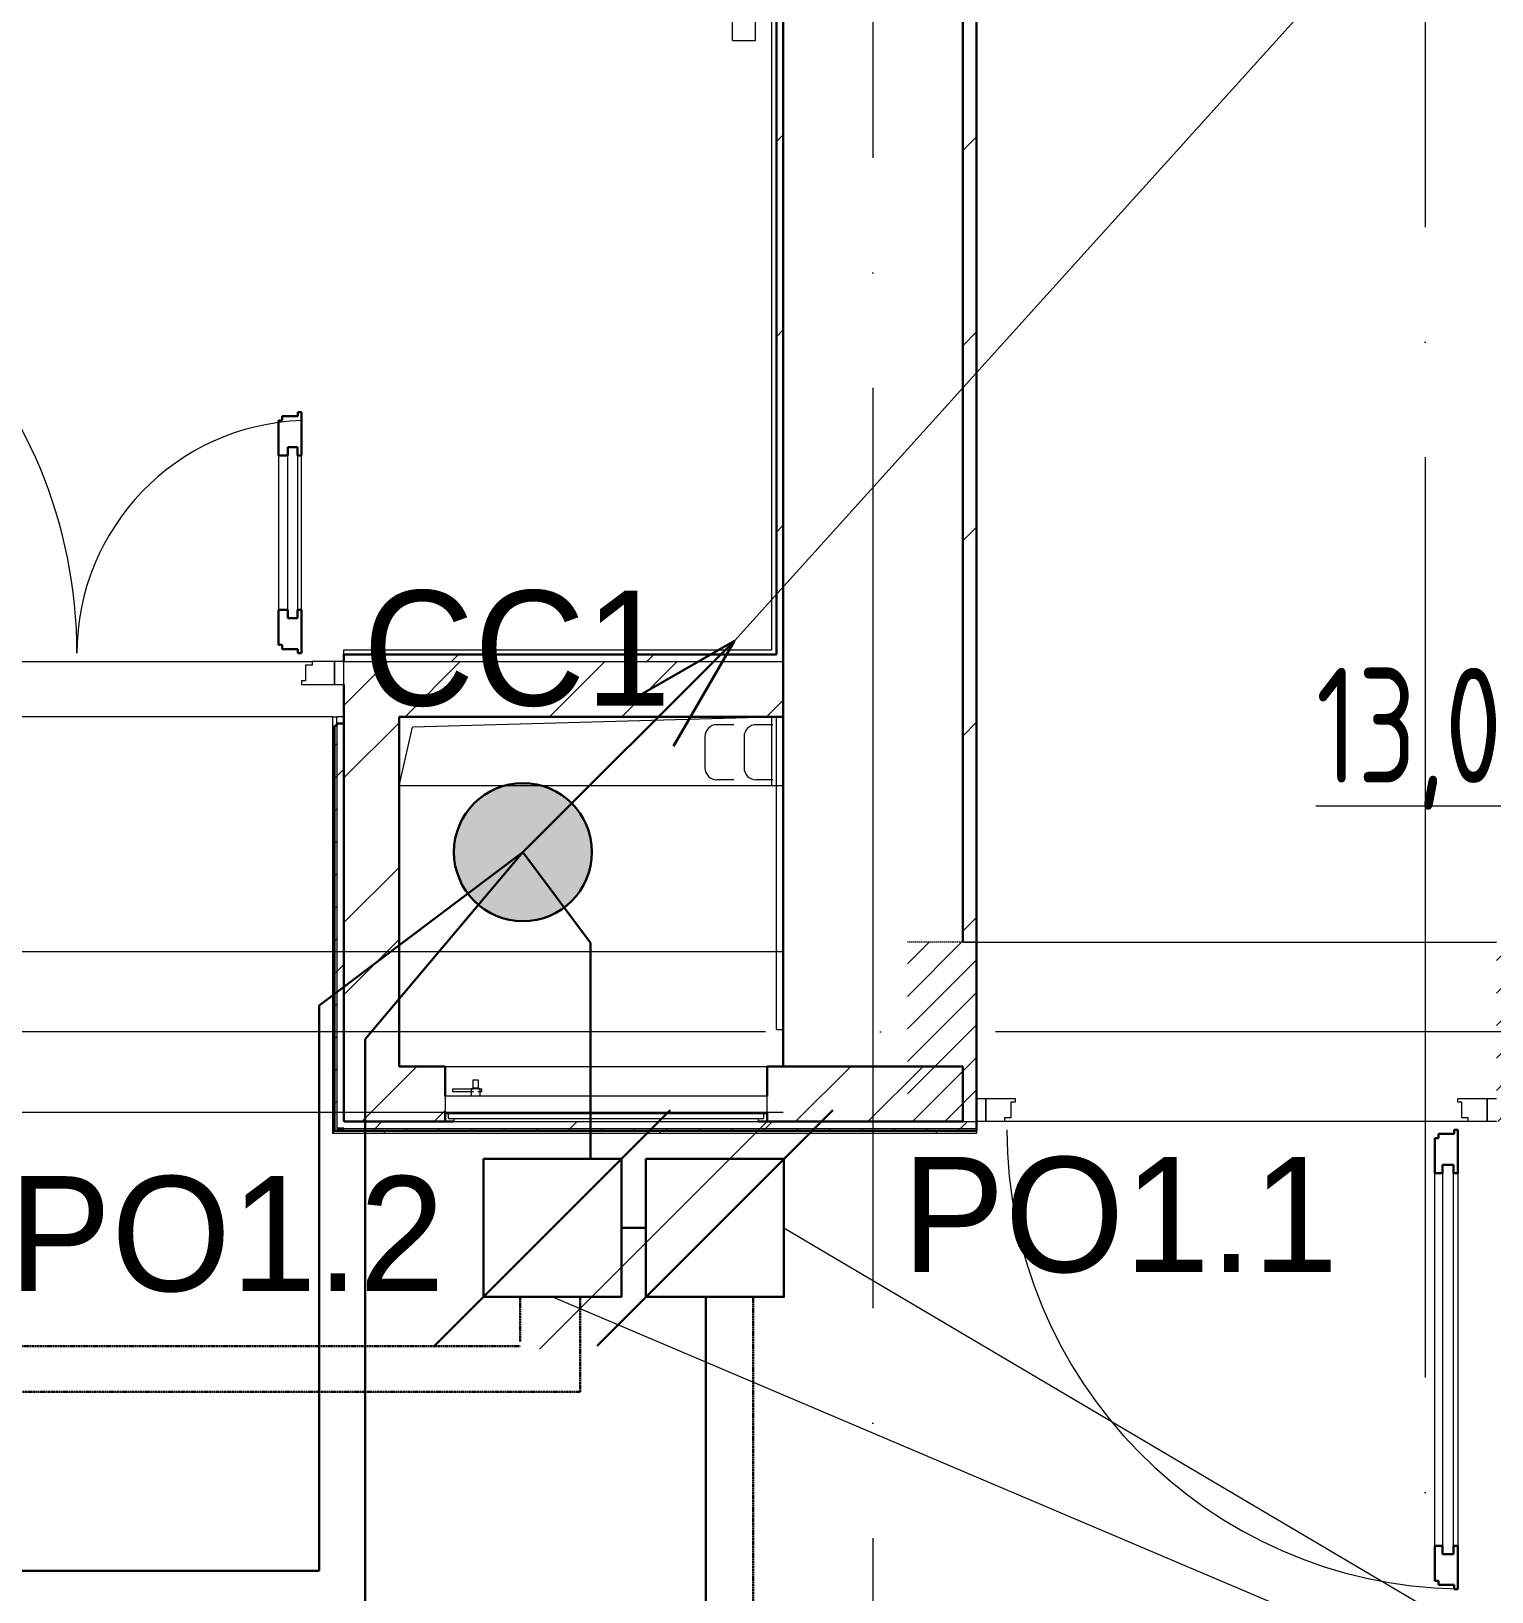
# Model space of a CAD drawing. Header units: millimetres. Extents: x -87434 to 499450, y -468665 to 122144.
# Drawn here: x -19687 to -16513, y -12761 to -9369 of the extents above; entities that cross this region are included whole.
import ezdxf

# ---------------------------------------------------------------- set-up
doc = ezdxf.new("R2010")
doc.units = ezdxf.units.MM
for name, pattern in [('ADSK_Линия сетки', [25, 20, -2.5, 0, -2.5]), ('ADSK_Невидимые', [5, 3, -2]), ('ADSK_Сверху', [450, 300, -150]), ('ADSK_Штриховая_ш2 п1_5', [4.5, 3, -1.5])]:
    doc.linetypes.add(name, pattern=pattern)
for name, color, linetype, lineweight in [('Provodka', 151, 'Continuous', 30), ('Двери', 252, 'Continuous', 9), ('Лестницы', 252, 'Continuous', 9), ('Линии', 252, 'Continuous', 9), ('лс', 5, 'Continuous', 30), ('Марки помещений', 252, 'Continuous', 20), ('Оборудование', 8, 'Continuous', 18), ('Ограждение', 252, 'Continuous', 9), ('Оси', 252, 'Continuous', 9), ('Перекрытие', 252, 'Continuous', 18), ('Стены внутренние', 7, 'Continuous', 18), ('Стены наружные', 7, 'Continuous', 18), ('Стены штриховка', 252, 'Continuous', 9), ('СУ Часофикация', 205, 'Continuous', 30)]:
    doc.layers.add(name, color=color, linetype=linetype, lineweight=lineweight)
doc.layers.add('Двери открывание', color=7, linetype='Continuous', lineweight=9, true_color=0xc0c0c0)
doc.layers.add('Радиофикация', color=7, linetype='Continuous')
doc.styles.add('GOST Common_3', font='', dxfattribs={"height": 3.5})
doc.styles.add('Mipgost_5', font='', dxfattribs={"height": 250})
doc.styles.get('GOST Common_3').set_extended_font_data('GOST 2.304 type A')
doc.styles.get('Mipgost_5').set_extended_font_data('Mipgost')
pattern_1 = [(0, (-32119.8, 96), (0, 600), []), (90, (-32119.8, 96), (-600, 4e-14), [])]

# ---------------------------------------------------------------- blocks, each defined once
blk = doc.blocks.new('*U1045')
at = {"layer": 'Provodka'}
h = blk.add_hatch(color=256, dxfattribs=at)
h.paths.add_polyline_path([(150, 0, 0.198912), (106.1, 106.1), (0, 0), (-75, -129.9, 0.57735)])
h.paths.add_polyline_path([(0, 0), (-106.1, -106.1, 0.065543), (-75, -129.9)])
h.paths.add_polyline_path([(0, 0), (-129.9, -75, 0.065543), (-106.1, -106.1)])
h.paths.add_polyline_path([(106.1, 106.1, 0.668179), (-150, 0, 0.131652), (-129.9, -75), (0, 0)])
at = {"layer": 'Provodka', "color": 1}
for p, q in [((0, 0), (459.6, 459.6)), ((459.6, 459.6), (230.4, 327.3)), ((459.6, 459.6), (327.3, 230.4))]:
    blk.add_line(p, q, dxfattribs=at)
at = {"layer": 'Provodka'}
blk.add_circle((0, 0), 150, dxfattribs=at)
blk = doc.blocks.new('A$C30ea8cb2')
at = {"layer": 'лс', "color": 30}
for points in [[(-106.1, -406.1), (406.1, 106.1)], [(0, 0), (0, -300), (300, -300), (300, 0), (0, 0)]]:
    blk.add_lwpolyline(points, dxfattribs=at)
blk = doc.blocks.new('1 этаж')
at = {"layer": 'Двери', "lineweight": 18, "true_color": 0x636466}
h = blk.add_hatch(dxfattribs=at)
h.set_pattern_fill('FP_2', color=251, angle=180, style=0, pattern_type=2)
h.set_pattern_definition([(225, (-16940.8, -11543.73), (35.3553, -35.3553), [])])
h.paths.add_polyline_path([(-16350.8, -11738.7), (-16350.8, -11348.7), (-16500.8, -11348.7), (-16500.8, -11738.7)])
h.paths.add_polyline_path([(-17780.8, -11738.7), (-17630.8, -11738.7), (-17630.8, -11348.7), (-17780.8, -11348.7)])
at = {"layer": 'Ограждение', "true_color": 0x636466}
h = blk.add_hatch(dxfattribs=at)
h.set_pattern_fill('FP_25', color=251, style=0, pattern_type=2)
h.set_pattern_definition(pattern_1)
h.paths.add_polyline_path([(-19030.8, -11763.7), (-19025.8, -11758.7), (-19025.8, -10878.7), (-19020.8, -10878.7), (-19020.8, -10858.7), (-19030.8, -10858.7), (-19030.8, -11758.7)])
h = blk.add_hatch(dxfattribs=at)
h.set_pattern_fill('FP_26', color=251, style=0, pattern_type=2)
h.set_pattern_definition(pattern_1)
h.paths.add_polyline_path([(-19005.8, -11763.7), (-17630.8, -11763.7), (-17630.8, -11758.7), (-19025.8, -11758.7), (-19030.8, -11763.7), (-19020.7, -11763.7)])
at = {"color": 251, "lineweight": 18, "true_color": 0x636466}
for p, q in [((-18885.8, -11008.7), (-18856.8, -10881.6)), ((-18050.8, -10858.7), (-18856.8, -10881.6)), ((-18158.3, -10876), (-18194.8, -10876)), ((-18073.3, -10876), (-18109.8, -10876)), ((-18220.9, -10902.1), (-18220.9, -10969.9)), ((-18135.9, -10902.1), (-18135.9, -10969.9)), ((-18050.8, -11008.7), (-18885.8, -11008.7)), ((-18158.3, -10996), (-18194.8, -10996)), ((-18073.3, -10996), (-18109.8, -10996))]:
    blk.add_line(p, q, dxfattribs=at)
for centre, start, end in [((-18194.8, -10902.1), 90, 180), ((-18109.8, -10902.1), 90, 180), ((-18194.8, -10969.9), 180, 270), ((-18109.8, -10969.9), 180, 270)]:
    blk.add_arc(centre, 26.1, start, end, dxfattribs=at)
at = {"layer": 'Двери', "color": 251, "lineweight": 30, "true_color": 0x636466}
for p, q in [((-19105.8, -10205.7), (-19139.8, -10205.7)), ((-19139.8, -10205.7), (-19139.8, -10214.7)), ((-19097.8, -10196.7), (-19105.8, -10196.7)), ((-19105.8, -10196.7), (-19105.8, -10205.7)), ((-19097.8, -10290.7), (-19097.8, -10196.7)), ((-19139.8, -10214.7), (-19147.8, -10214.7)), ((-19147.8, -10214.7), (-19147.8, -10290.7)), ((-19127.8, -10290.7), (-19127.8, -10272.7)), ((-19127.8, -10272.7), (-19106.8, -10272.7)), ((-19106.8, -10272.7), (-19106.8, -10290.7)), ((-19147.8, -10290.7), (-19127.8, -10290.7)), ((-19106.8, -10290.7), (-19097.8, -10290.7)), ((-19147.8, -10626.7), (-19147.8, -10702.7)), ((-19147.8, -10626.7), (-19127.8, -10626.7)), ((-19127.8, -10626.7), (-19127.8, -10644.7)), ((-19127.8, -10644.7), (-19106.8, -10644.7)), ((-19106.8, -10626.7), (-19097.8, -10626.7)), ((-19106.8, -10644.7), (-19106.8, -10626.7)), ((-19097.8, -10720.7), (-19097.8, -10626.7)), ((-19147.8, -10702.7), (-19139.8, -10702.7)), ((-19139.8, -10702.7), (-19139.8, -10711.7)), ((-19139.8, -10711.7), (-19105.8, -10711.7)), ((-19105.8, -10711.7), (-19105.8, -10720.7)), ((-19105.8, -10720.7), (-19097.8, -10720.7)), ((-16626.8, -11774.7), (-16626.8, -11765.7)), ((-16626.8, -11765.7), (-16592.8, -11765.7)), ((-16592.8, -11756.7), (-16584.8, -11756.7)), ((-16592.8, -11765.7), (-16592.8, -11756.7)), ((-16584.8, -11756.7), (-16584.8, -11850.7)), ((-16634.8, -11774.7), (-16626.8, -11774.7)), ((-16634.8, -11850.7), (-16634.8, -11774.7)), ((-16617.8, -11850.7), (-16617.8, -11832.7)), ((-16617.8, -11832.7), (-16593.8, -11832.7)), ((-16593.8, -11832.7), (-16593.8, -11850.7)), ((-16634.8, -11850.7), (-16617.8, -11850.7)), ((-16593.8, -11850.7), (-16584.8, -11850.7)), ((-16634.8, -12736.7), (-16634.8, -12660.7)), ((-16634.8, -12660.7), (-16617.8, -12660.7)), ((-16617.8, -12660.7), (-16617.8, -12678.7)), ((-16617.8, -12678.7), (-16593.8, -12678.7)), ((-16593.8, -12660.7), (-16584.8, -12660.7)), ((-16593.8, -12678.7), (-16593.8, -12660.7)), ((-16584.8, -12660.7), (-16584.8, -12754.7)), ((-16626.8, -12736.7), (-16634.8, -12736.7)), ((-16626.8, -12745.7), (-16626.8, -12736.7)), ((-16592.8, -12745.7), (-16626.8, -12745.7)), ((-16592.8, -12754.7), (-16592.8, -12745.7)), ((-16584.8, -12754.7), (-16592.8, -12754.7))]:
    blk.add_line(p, q, dxfattribs=at)
at = {"layer": 'Двери', "color": 251, "true_color": 0x636466}
for p, q in [((-19127.8, -10644.7), (-19127.8, -10272.7)), ((-19127.8, -10272.7), (-19106.8, -10272.7)), ((-19106.8, -10272.7), (-19106.8, -10644.7)), ((-19147.8, -10290.7), (-19147.8, -10626.7)), ((-19097.8, -10626.7), (-19097.8, -10290.7)), ((-19106.8, -10644.7), (-19127.8, -10644.7)), ((-19074.8, -10746.7), (-19088.8, -10746.7)), ((-19088.8, -10746.7), (-19088.8, -10780.7)), ((-19074.8, -10738.7), (-19074.8, -10746.7)), ((-19025.8, -10738.7), (-19074.8, -10738.7)), ((-19005.8, -10738.7), (-19025.8, -10738.7)), ((-19025.8, -10738.7), (-19025.8, -10788.7)), ((-19025.8, -10788.7), (-19025.8, -10738.7)), ((-19005.8, -10788.7), (-19005.8, -10738.7)), ((-19088.8, -10780.7), (-19097.8, -10780.7)), ((-19097.8, -10780.7), (-19097.8, -10788.7)), ((-19097.8, -10788.7), (-19025.8, -10788.7)), ((-19025.8, -10788.7), (-19005.8, -10788.7)), ((-17630.8, -11688.7), (-17610.8, -11688.7)), ((-17630.8, -11738.7), (-17630.8, -11688.7)), ((-17610.8, -11688.7), (-17610.8, -11738.7)), ((-17610.8, -11688.7), (-17546.8, -11688.7)), ((-17610.8, -11738.7), (-17610.8, -11688.7)), ((-17555.8, -11696.7), (-17555.8, -11730.7)), ((-17546.8, -11696.7), (-17555.8, -11696.7)), ((-17546.8, -11688.7), (-17546.8, -11696.7)), ((-16584.8, -11688.7), (-16520.8, -11688.7)), ((-16584.8, -11696.7), (-16584.8, -11688.7)), ((-16575.8, -11696.7), (-16584.8, -11696.7)), ((-16575.8, -11730.7), (-16575.8, -11696.7)), ((-16520.8, -11688.7), (-16500.8, -11688.7)), ((-16520.8, -11738.7), (-16520.8, -11688.7)), ((-16520.8, -11688.7), (-16520.8, -11738.7)), ((-17569.8, -11730.7), (-17569.8, -11738.7)), ((-17555.8, -11730.7), (-17569.8, -11730.7)), ((-16561.8, -11730.7), (-16575.8, -11730.7)), ((-16561.8, -11738.7), (-16561.8, -11730.7)), ((-17610.8, -11738.7), (-17630.8, -11738.7)), ((-17569.8, -11738.7), (-17610.8, -11738.7)), ((-16520.8, -11738.7), (-16561.8, -11738.7)), ((-16500.8, -11738.7), (-16520.8, -11738.7)), ((-16617.8, -11832.7), (-16617.8, -12678.7)), ((-16593.8, -11832.7), (-16617.8, -11832.7)), ((-16593.8, -12678.7), (-16593.8, -11832.7)), ((-16634.8, -12660.7), (-16634.8, -11850.7)), ((-16584.8, -11850.7), (-16584.8, -12660.7)), ((-16617.8, -12678.7), (-16593.8, -12678.7))]:
    blk.add_line(p, q, dxfattribs=at)
at = {"layer": 'Двери', "color": 251, "linetype": 'ADSK_Штриховая_ш2 п1_5', "true_color": 0x636466}
for p, q in [((-17630.8, -11348.7), (-17780.8, -11348.7)), ((-17630.8, -11738.7), (-17630.8, -11348.7)), ((-17780.8, -11738.7), (-17630.8, -11738.7))]:
    blk.add_line(p, q, dxfattribs=at)
at = {"layer": 'Двери открывание', "color": 251, "true_color": 0x636466}
for centre, radius, start, end in [((-20631.8, -10720.7), 1046, 0, 89.014), ((-19079.8, -10720.7), 506, 92.0386, 180), ((-16566.8, -11756.7), 998, 180, 268.9666)]:
    blk.add_arc(centre, radius, start, end, dxfattribs=at)
at = {"layer": 'Лестницы', "color": 251, "true_color": 0x636466}
blk.add_line((-20636.8, -10738.7), (-19074.8, -10738.7), dxfattribs=at)
at = {"layer": 'Линии', "color": 251, "linetype": 'ADSK_Сверху', "ltscale": 100, "true_color": 0x636466}
for p, q in [((-21660.8, -11368.7), (-18050.8, -11368.7)), ((-18050.8, -11718.7), (-21660.8, -11718.7))]:
    blk.add_line(p, q, dxfattribs=at)
at = {"layer": 'Оборудование', "color": 251, "true_color": 0x636466}
for p, q in [((-18770, -11668.4), (-18770, -11673.4)), ((-18724.1, -11668.4), (-18770, -11668.4)), ((-18729, -11667.8), (-18729, -11683.7)), ((-18709.7, -11667.8), (-18729, -11667.8)), ((-18725.4, -11665.9), (-18727.4, -11667.8)), ((-18725.4, -11648.4), (-18725.4, -11665.9)), ((-18713.2, -11648.4), (-18725.4, -11648.4)), ((-18713.2, -11665.9), (-18725.4, -11665.9)), ((-18706.2, -11668.4), (-18714.5, -11668.4)), ((-18713.2, -11665.9), (-18713.2, -11648.4)), ((-18711.2, -11667.8), (-18713.2, -11665.9)), ((-18709.7, -11683.7), (-18709.7, -11667.8)), ((-18706.2, -11673.4), (-18706.2, -11668.4)), ((-18785.8, -11683.7), (-18785.8, -11720.1)), ((-18085.8, -11683.7), (-18785.8, -11683.7)), ((-18770, -11673.4), (-18724.1, -11673.4)), ((-18714.5, -11673.4), (-18706.2, -11673.4)), ((-18085.8, -11720.1), (-18085.8, -11683.7)), ((-18784.9, -11721), (-18086.7, -11721)), ((-18778.8, -11721), (-18778.8, -11730.8)), ((-18777.8, -11731.7), (-18093.8, -11731.7)), ((-18766.8, -11733.3), (-18766.8, -11738.7)), ((-18104.8, -11738.7), (-18104.8, -11733.3)), ((-18092.8, -11730.8), (-18092.8, -11721)), ((-18766.8, -11738.7), (-18104.8, -11738.7)), ((-18085.8, -11738.7), (-18580.8, -12233.7))]:
    blk.add_line(p, q, dxfattribs=at)
for points, knots in [([(-18785.8, -11720.1), (-18785.8, -11720.2), (-18785.8, -11720.4), (-18785.7, -11720.6), (-18785.6, -11720.7), (-18785.4, -11720.8), (-18785.3, -11720.9), (-18785.1, -11721), (-18785, -11721), (-18784.9, -11721)], [0, 0, 0, 0, 0.166667, 0.333333, 0.458333, 0.583333, 0.708333, 0.833333, 1, 1, 1, 1]), ([(-18778.8, -11730.8), (-18778.8, -11730.9), (-18778.8, -11731), (-18778.7, -11731.2), (-18778.6, -11731.4), (-18778.4, -11731.5), (-18778.3, -11731.6), (-18778.2, -11731.7), (-18778.1, -11731.7), (-18777.9, -11731.7), (-18777.8, -11731.7)], [0, 0, 0, 0, 0.166667, 0.333333, 0.458333, 0.583333, 0.666667, 0.75, 0.833333, 1, 1, 1, 1]), ([(-18768.3, -11731.7), (-18768.2, -11731.7), (-18768, -11731.8), (-18767.7, -11731.8), (-18767.6, -11731.9), (-18767.4, -11732), (-18767.2, -11732.2), (-18767.1, -11732.3), (-18767, -11732.5), (-18766.9, -11732.7), (-18766.8, -11732.9), (-18766.8, -11733.1), (-18766.8, -11733.3)], [0, 0, 0, 0, 0.166667, 0.25, 0.333333, 0.416667, 0.5, 0.583333, 0.666667, 0.75, 0.833333, 1, 1, 1, 1]), ([(-18104.8, -11733.3), (-18104.8, -11733.1), (-18104.8, -11732.9), (-18104.7, -11732.7), (-18104.6, -11732.5), (-18104.5, -11732.3), (-18104.4, -11732.2), (-18104.2, -11732), (-18104, -11731.9), (-18103.9, -11731.8), (-18103.6, -11731.8), (-18103.4, -11731.7), (-18103.3, -11731.7)], [-1, -1, -1, -1, -0.833333, -0.75, -0.666667, -0.583333, -0.5, -0.416667, -0.333333, -0.25, -0.166667, 0, 0, 0, 0]), ([(-18093.8, -11731.7), (-18093.7, -11731.7), (-18093.5, -11731.7), (-18093.4, -11731.7), (-18093.3, -11731.6), (-18093.2, -11731.5), (-18093, -11731.4), (-18092.9, -11731.2), (-18092.8, -11731), (-18092.8, -11730.9), (-18092.8, -11730.8)], [-1, -1, -1, -1, -0.833333, -0.75, -0.666667, -0.583333, -0.458333, -0.333333, -0.166667, 0, 0, 0, 0]), ([(-18086.7, -11721), (-18086.6, -11721), (-18086.5, -11721), (-18086.3, -11721), (-18086.2, -11720.9), (-18086, -11720.7), (-18085.9, -11720.6), (-18085.8, -11720.4), (-18085.8, -11720.2), (-18085.8, -11720.1)], [-1, -1, -1, -1, -0.833333, -0.75, -0.583333, -0.458333, -0.333333, -0.166667, 0, 0, 0, 0])]:
    blk.add_open_spline(points, degree=3, knots=knots, dxfattribs=at)
at = {"layer": 'Ограждение', "color": 251, "true_color": 0x636466}
for p, q in [((-18160.8, -9388.7), (-18160.8, -9088.7)), ((-18110.8, -9388.7), (-18110.8, -9088.7)), ((-18075.8, -10713.7), (-18075.8, -9088.7)), ((-18160.8, -9388.7), (-18110.8, -9388.7)), ((-19005.8, -10713.7), (-18075.8, -10713.7)), ((-19005.8, -10723.7), (-19005.8, -10713.7)), ((-19030.8, -10858.7), (-19020.8, -10858.7)), ((-19030.8, -10858.7), (-19030.8, -11763.7)), ((-19020.8, -10873.7), (-19020.8, -10858.7)), ((-18075.8, -11008.7), (-18075.8, -10858.7)), ((-19030.8, -11763.7), (-19025.8, -11758.7)), ((-19030.8, -11763.7), (-17630.8, -11763.7)), ((-17630.8, -11758.7), (-17630.8, -11763.7))]:
    blk.add_line(p, q, dxfattribs=at)
at = {"layer": 'Оси', "color": 251, "linetype": 'ADSK_Линия сетки', "ltscale": 100, "true_color": 0x636466}
for p, q in [((-16655.8, 32206.9), (-16655.8, -33769.9)), ((-17855.8, -2643.7), (-17855.8, -33769.9)), ((4411.5, -11543.7), (-72528.1, -11543.7))]:
    blk.add_line(p, q, dxfattribs=at)
at = {"layer": 'Перекрытие', "color": 251, "ltscale": 100, "true_color": 0x636466}
blk.add_line((-18065.8, -11008.7), (-18885.8, -11008.7), dxfattribs=at)
at = {"layer": 'Стены внутренние', "color": 251, "lineweight": 30, "true_color": 0x636466}
for p, q in [((-17660.8, -11348.7), (-17660.8, -5343.7)), ((-18050.8, -6088.7), (-18050.8, -10738.7)), ((-18050.8, -10858.7), (-18050.8, -11618.7)), ((-17630.8, -11738.7), (-17630.8, -11348.7)), ((-18050.8, -11618.7), (-17660.8, -11618.7)), ((-17660.8, -11618.7), (-17660.8, -11738.7))]:
    blk.add_line(p, q, dxfattribs=at)
at = {"layer": 'Стены внутренние', "color": 251, "true_color": 0x636466}
for p, q in [((-17630.8, -11348.7), (-16500.8, -11348.7)), ((-17660.8, -11738.7), (-17630.8, -11738.7)), ((-16561.8, -11738.7), (-17569.8, -11738.7))]:
    blk.add_line(p, q, dxfattribs=at)
at = {"layer": 'Стены наружные', "color": 251, "lineweight": 30, "true_color": 0x636466}
for p, q in [((-17630.8, -11348.7), (-17630.8, -5373.7)), ((-18050.8, -10738.7), (-18050.8, -6088.7)), ((-18065.8, -6488.1), (-18065.8, -10723.7)), ((-18065.8, -10723.7), (-19005.8, -10723.7)), ((-19005.8, -10723.7), (-19005.8, -10738.7)), ((-18050.8, -10858.7), (-18050.8, -10738.7)), ((-19005.8, -11738.7), (-19005.8, -10788.7)), ((-19020.8, -10878.7), (-19025.8, -10878.7)), ((-19025.8, -10878.7), (-19025.8, -11758.7)), ((-19020.8, -10873.7), (-19020.8, -10878.7)), ((-19005.8, -10873.7), (-19020.8, -10873.7)), ((-18885.8, -10858.7), (-18050.8, -10858.7)), ((-18885.8, -11618.7), (-18885.8, -10858.7)), ((-18785.8, -11618.7), (-18885.8, -11618.7)), ((-18785.8, -11683.7), (-18785.8, -11618.7)), ((-18050.8, -11618.7), (-18085.8, -11618.7)), ((-18085.8, -11618.7), (-18085.8, -11683.7)), ((-18785.8, -11738.7), (-18785.8, -11720.4)), ((-18085.8, -11720.4), (-18085.8, -11738.7)), ((-19025.8, -11758.7), (-17630.8, -11758.7)), ((-19020.8, -11753.7), (-19005.8, -11753.7)), ((-18766.8, -11738.7), (-19005.8, -11738.7)), ((-17660.8, -11738.7), (-18104.8, -11738.7)), ((-17630.8, -11758.7), (-17630.8, -11738.7))]:
    blk.add_line(p, q, dxfattribs=at)
at = {"layer": 'Стены наружные', "color": 251, "linetype": 'Continuous', "lineweight": 9, "true_color": 0x636466}
for p, q in [((-18065.8, -9608.8), (-18050.8, -9593.8)), ((-17660.8, -9628), (-17630.8, -9598)), ((-18065.8, -10033), (-18050.8, -10018)), ((-17660.8, -10052.3), (-17630.8, -10022.3)), ((-18065.8, -10457.3), (-18050.8, -10442.3)), ((-17660.8, -10476.6), (-17630.8, -10446.6)), ((-19005.8, -10834.6), (-18909.9, -10738.7)), ((-18872.8, -10858.7), (-18752.8, -10738.7)), ((-18771.5, -10738.7), (-18756.5, -10723.7)), ((-18558.5, -10858.7), (-18438.5, -10738.7)), ((-18401.3, -10858.7), (-18281.3, -10738.7)), ((-18347.2, -10738.7), (-18332.2, -10723.7)), ((-18087, -10858.7), (-18050.8, -10822.5)), ((-19005.8, -10991.8), (-18885.8, -10871.8)), ((-17660.8, -10900.8), (-17630.8, -10870.8)), ((-19025.8, -10922.3), (-19020.8, -10917.3)), ((-19025.8, -10993), (-19020.8, -10988)), ((-19020.8, -10988), (-19005.8, -10973)), ((-19025.8, -11063.7), (-19020.8, -11058.7)), ((-19025.8, -11134.5), (-19020.8, -11129.5)), ((-19005.8, -11306.1), (-18885.8, -11186.1)), ((-19025.8, -11205.2), (-19020.8, -11200.2)), ((-19025.8, -11275.9), (-19020.8, -11270.9)), ((-17654.4, -11318.7), (-17630.8, -11295.1)), ((-17660.8, -11325.1), (-17654.4, -11318.7)), ((-19025.8, -11346.6), (-19020.8, -11341.6)), ((-19005.8, -11463.2), (-18885.8, -11343.2)), ((-19025.8, -11417.3), (-19020.8, -11412.3)), ((-19020.8, -11412.3), (-19005.8, -11397.3)), ((-19025.8, -11488), (-19020.8, -11483)), ((-19025.8, -11558.7), (-19020.8, -11553.7)), ((-19025.8, -11629.4), (-19020.8, -11624.4)), ((-18885.8, -11657.5), (-18847, -11618.7)), ((-18024.1, -11738.7), (-17904.1, -11618.7)), ((-17866.9, -11738.7), (-17746.9, -11618.7)), ((-18967, -11738.7), (-18885.8, -11657.5)), ((-19025.8, -11700.1), (-19020.8, -11695.1)), ((-18809.8, -11738.7), (-18785.8, -11714.7)), ((-19013.7, -11758.7), (-19008.7, -11753.7)), ((-18943, -11758.7), (-18938, -11753.7)), ((-18938, -11753.7), (-18923, -11738.7)), ((-18872.3, -11758.7), (-18867.3, -11753.7)), ((-18801.6, -11758.7), (-18796.6, -11753.7)), ((-18730.8, -11758.7), (-18725.8, -11753.7)), ((-18660.1, -11758.7), (-18655.1, -11753.7)), ((-18589.4, -11758.7), (-18584.4, -11753.7)), ((-18518.7, -11758.7), (-18513.7, -11753.7)), ((-18513.7, -11753.7), (-18498.7, -11738.7)), ((-18448, -11758.7), (-18443, -11753.7)), ((-18377.3, -11758.7), (-18372.3, -11753.7)), ((-18306.6, -11758.7), (-18301.6, -11753.7)), ((-18235.9, -11758.7), (-18230.9, -11753.7)), ((-18165.2, -11758.7), (-18160.2, -11753.7)), ((-18094.4, -11758.7), (-18089.4, -11753.7)), ((-18089.4, -11753.7), (-18074.4, -11738.7)), ((-18023.7, -11758.7), (-18018.7, -11753.7)), ((-17953, -11758.7), (-17948, -11753.7)), ((-17882.3, -11758.7), (-17877.3, -11753.7)), ((-17811.6, -11758.7), (-17806.6, -11753.7)), ((-17740.9, -11758.7), (-17735.9, -11753.7)), ((-17670.2, -11758.7), (-17665.2, -11753.7)), ((-17665.2, -11753.7), (-17650.2, -11738.7))]:
    blk.add_line(p, q, dxfattribs=at)
at = {"layer": 'Стены наружные', "color": 251, "true_color": 0x636466}
for p, q in [((-20636.8, -10738.7), (-19074.8, -10738.7)), ((-19030.8, -10858.7), (-20680.8, -10858.7)), ((-19005.8, -10858.7), (-19020.8, -10858.7)), ((-18065.8, -11538.7), (-18065.8, -10858.7)), ((-17660.8, -11348.7), (-17630.8, -11348.7)), ((-18065.8, -11538.7), (-18050.8, -11538.7)), ((-18785.8, -11618.7), (-18085.8, -11618.7))]:
    blk.add_line(p, q, dxfattribs=at)
at = {"layer": 'Стены штриховка', "color": 251, "true_color": 0x636466}
for p, q in [((-19005.8, -10738.7), (-18050.8, -10738.7)), ((-19020.8, -10878.7), (-19020.8, -11753.7)), ((-19005.8, -11753.7), (-17630.8, -11753.7))]:
    blk.add_line(p, q, dxfattribs=at)
at = {"layer": 'Марки помещений', "color": 251, "true_color": 0x636466, "style": 'GOST Common_3', "width": 0.9}
blk.add_text('%%U13,00', height=250, dxfattribs=at).set_placement((-16892.9, -11002.5))

msp = doc.modelspace()

# ---------------------------------------------------------------- linework, layer by layer
at = {"layer": 'лс', "color": 6}
for p, q in [((-19061.4298, -11486.578), (-18618.57345, -11153.03962)), ((-19061.4298, -12715.00309), (-19061.4298, -11486.578)), ((-34301, -12715.00309), (-19061.4298, -12715.00309))]:
    msp.add_line(p, q, dxfattribs=at)
at = {"layer": 'лс', "color": 5}
for p, q in [((-18961.4298, -11559.30118), (-18618.57345, -11153.03962)), ((-18961.4298, -12815.00309), (-18961.4298, -11559.30118))]:
    msp.add_line(p, q, dxfattribs=at)
at = {"layer": 'лс', "color": 30}
for p, q in [((-18618.57345, -11153.03962), (-18471.48031, -11350.51067)), ((-18351.28144, -11969.85542), (-18404.48031, -11969.85542)), ((-18221.32408, -13104.43067), (-18221.32408, -12119.85542))]:
    msp.add_line(p, q, dxfattribs=at)
at = {"layer": 'лс', "color": 1, "linetype": 'ADSK_Невидимые', "ltscale": 0.5}
for p, q in [((-18624.61609, -12119.85542), (-18624.61609, -12217.31825)), ((-18494.1732, -12119.85542), (-18494.1732, -12326.34085)), ((-27712.93941, -12227.1454), (-18624.61609, -12227.1454)), ((-18494.1732, -12326.34085), (-34969, -12326.34085))]:
    msp.add_line(p, q, dxfattribs=at)
at = {"layer": 'лс', "color": 30}
for points in [[(-18471.48031, -11752.49166), (-18471.48031, -11350.51067)], [(-18471.48031, -11819.85542), (-18471.48031, -11752.49166)]]:
    msp.add_lwpolyline(points, dxfattribs=at)
at = {"layer": 'лс', "color": 1, "linetype": 'ADSK_Невидимые', "ltscale": 0.5}
msp.add_lwpolyline([(-10529.45729, -11459.53343), (-8849.48503, -11459.53343), (-8849.48503, -12802.9621), (-18117.89316, -12802.9621), (-18117.89316, -12119.85542)], dxfattribs=at)
at = {"layer": 'Радиофикация', "color": 7, "lineweight": 9}
for p in [(-18051.28144, -11969.85542), (-18554.48031, -12119.85542)]:
    msp.add_line(p, (-15861.57345, -13262.82279), dxfattribs=at)
msp.add_lwpolyline([(-18158.95404, -10693.42021), (-9721.57345, -1345.89248), (-4964.57345, -1345.89248)], dxfattribs=at)

# ---------------------------------------------------------------- block references
for name, p in [('1 этаж', (-2, 0)), ('*U1045', (-18618.57345, -11153.03962))]:
    msp.add_blockref(name, p)
at = {"layer": 'лс', "color": 30}
for p in [(-18704.48031, -11819.85542), (-18351.28144, -11819.85542)]:
    msp.add_blockref('A$C30ea8cb2', p, dxfattribs=at)

# ---------------------------------------------------------------- texts
at = {"layer": 'СУ Часофикация', "char_height": 250, "attachment_point": 1, "style": 'Mipgost_5'}
for s, insert in [('{\\C0;СС1}', (-18966.17065, -10584.46939)), ('{\\C0;РО1.1}', (-17794.48, -11815.64094)), ('{\\C0;РО1.2}', (-19736.24804, -11857.29534))]:
    msp.add_mtext_dynamic_manual_height_columns(s, width=1385.0238656, gutter_width=12.5, heights=[0], dxfattribs=dict(at, insert=insert))

doc.saveas('drawing.dxf')
